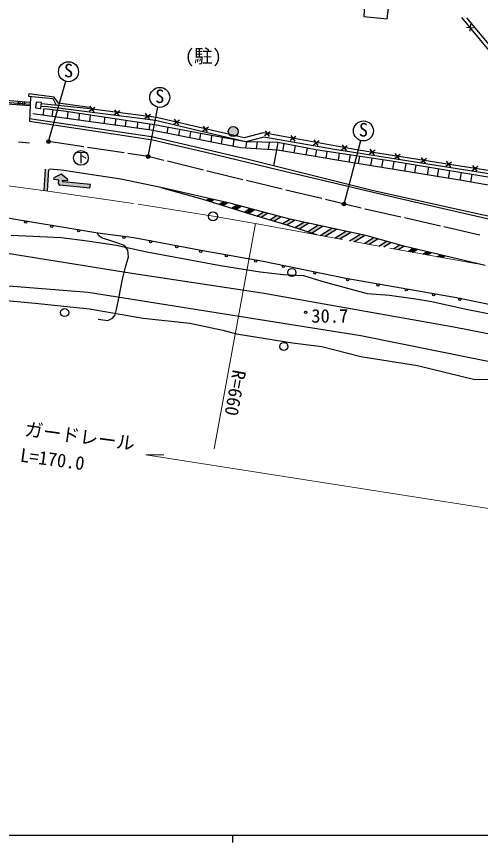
# Model space of a CAD drawing. Units: millimetres at full size, sheet at 1:1000; details may follow other scales. Extents: x 40000 to 680000, y 20000 to 380000.
# Drawn here: x 138828 to 201522, y 204000 to 315756 of the extents above; entities that cross this region are included whole.
import ezdxf
from ezdxf.enums import TextEntityAlignment as Align

# ---------------------------------------------------------------- set-up
doc = ezdxf.new("R2010")
doc.units = ezdxf.units.MM
doc.header["$LTSCALE"] = 1000
doc.linetypes.add('CHAIN', pattern=[18.5, 12, -1.5, 3.5, -1.5])
for name, color, linetype, lineweight in [('M-BGD', 7, 'Continuous', 25), ('M-BGD-EXST', 7, 'Continuous', 25), ('M-BMK', 2, 'CHAIN', 13), ('M-BMK-HTXT', 7, 'Continuous', 13), ('M-BMK-SRVR', 3, 'Continuous', 25), ('M-STR-HTXT', 7, 'Continuous', 13), ('M-STR-STRC', 7, 'Continuous', 25), ('M-TTL-BAND', 7, 'Continuous', 25)]:
    doc.layers.add(name, color=color, linetype=linetype, lineweight=lineweight)
doc.styles.add('ＭＳ ゴシック', font='')
doc.styles.get('ＭＳ ゴシック').set_extended_font_data('MS Gothic')

msp = doc.modelspace()

# ---------------------------------------------------------------- hatches: boundary and pattern name
at = {"layer": 'M-BGD'}
msp.add_hatch(color=256, dxfattribs=at).paths.add_polyline_path([(167833, 299579, 1), (168403, 300807, 0.41421), (167504, 300477, 0.41421)])
at = {"layer": 'M-BGD-EXST'}
for points in [[(142943, 298723, 1), (143382, 298962, 0.41421), (143043, 299062, 0.41421)], [(156411, 296695, 1), (156850, 296935, 0.41421), (156511, 297035, 0.41421)], [(182868, 290266, 1), (183307, 290505, 0.41421), (182968, 290605, 0.41421)]]:
    msp.add_hatch(color=256, dxfattribs=at).paths.add_polyline_path(points)
at = {"layer": 'M-STR-STRC'}
for points in [[(143179, 295056), (142730, 295084), (142548, 292219), (142763, 292191), (142995, 292157)], [(144542, 293669), (143926, 293732, -0.74206), (143890, 293920), (144873, 294439), (145730, 293730, -0.74206), (145656, 293554), (145040, 293617), (145029, 293518, 0.41421), (145119, 293408), (148805, 293028), (148754, 292530), (144670, 292952, -0.41388), (144491, 293171)], [(164868, 291115), (164503, 290888), (165068, 290710), (165489, 290971)], [(166731, 290684), (166200, 290354), (166766, 290176), (167352, 290540)], [(167898, 289820), (168464, 289642), (169163, 290077), (168565, 290235)], [(169595, 289286), (170161, 289108), (170956, 289603), (170358, 289761)], [(172152, 289287), (171309, 288762), (171885, 288590), (172750, 289129)], [(173037, 288247), (173612, 288075), (174544, 288655), (173946, 288813)], [(175750, 288336), (175740, 288338), (174764, 287732), (175340, 287560), (176370, 288201)], [(176458, 287196), (177015, 287012), (178264, 287789), (177633, 287926)], [(178127, 286644), (178684, 286460), (180158, 287377), (179527, 287515)], [(179880, 286144), (180539, 286024), (182052, 286966), (181421, 287103)], [(181856, 285784), (182515, 285664), (183946, 286554), (183315, 286691)], [(183833, 285423), (184491, 285303), (185840, 286142), (185209, 286279)], [(185809, 285063), (186468, 284943), (187634, 285668), (187044, 285831)], [(188813, 285342), (187785, 284702), (188444, 284582), (189403, 285179)], [(190583, 284852), (189762, 284342), (190420, 284221), (191172, 284689)], [(192405, 284396), (191738, 283981), (192397, 283861), (193021, 284250)], [(194255, 283957), (193714, 283621), (194373, 283500), (194871, 283810)], [(196104, 283517), (195691, 283260), (196349, 283140), (196721, 283371)]]:
    msp.add_hatch(color=256, dxfattribs=at).paths.add_polyline_path(points)

# ---------------------------------------------------------------- linework, layer by layer
at = {"layer": 'M-BGD'}
for p, q in [((200584, 314182), (199640, 314271)), ((200157, 314699), (200067, 313754)), ((128821, 305165), (140681, 304153)), ((128761, 304602), (140660, 303698)), ((128791, 304880), (140670, 303909)), ((139044, 303821), (139084, 304289)), ((139297, 303801), (139337, 304268)), ((139624, 303776), (139664, 304240)), ((139891, 303756), (139931, 304217)), ((142468, 302376), (142518, 303266)), ((143628, 302216), (143769, 303117)), ((145745, 302867), (145674, 301936)), ((148656, 302950), (149421, 303512)), ((149320, 302849), (148757, 303613)), ((152027, 302478), (152791, 303041)), ((152690, 302377), (152127, 303142)), ((147312, 302633), (147243, 301720)), ((148764, 302417), (148696, 301521)), ((150716, 302126), (150650, 301252)), ((152202, 301905), (152137, 301048)), ((156154, 301999), (156919, 302561)), ((156818, 301898), (156255, 302662)), ((160090, 301203), (160855, 301766)), ((160754, 301102), (160191, 301867)), ((153589, 301699), (153525, 300858)), ((155180, 301462), (155118, 300639)), ((156790, 301222), (156729, 300418)), ((159196, 299945), (159312, 300765)), ((163985, 300270), (164749, 300832)), ((164649, 300169), (164086, 300933)), ((160759, 299634), (160876, 300463)), ((162258, 299336), (162376, 300173)), ((163598, 299070), (163717, 299914)), ((165118, 298768), (165239, 299629)), ((172359, 299642), (173123, 300205)), ((173022, 299542), (172460, 300306)), ((175822, 299009), (176586, 299571)), ((176485, 298908), (175923, 299672)), ((166540, 298485), (166665, 299377)), ((168123, 298171), (168253, 299095)), ((169888, 298815), (169774, 297935)), ((171328, 298778), (171208, 297847)), ((172982, 298730), (172855, 297746)), ((173595, 295529), (174200, 298689)), ((174959, 298544), (174786, 297555)), ((178941, 298407), (179705, 298969)), ((179604, 298306), (179041, 299070)), ((183425, 297637), (182863, 298401)), ((176486, 298252), (176319, 297299)), ((178100, 297943), (177940, 297028)), ((179347, 297707), (179191, 296819)), ((180777, 297496), (180617, 296581)), ((182762, 297738), (183526, 298301)), ((186531, 297157), (187295, 297720)), ((187194, 297056), (186631, 297820)), ((182445, 297249), (182279, 296303)), ((183901, 297034), (183731, 296062)), ((185180, 296845), (185006, 295853)), ((186827, 296602), (186649, 295583)), ((188340, 296378), (188158, 295336)), ((189820, 296153), (189634, 295094)), ((189915, 296562), (190680, 297124)), ((190579, 296461), (190016, 297225)), ((193446, 296026), (194210, 296589)), ((194109, 295925), (193547, 296690)), ((197499, 295412), (196936, 296176)), ((191425, 295885), (191241, 294830)), ((192777, 295658), (192593, 294608)), ((194483, 295373), (194301, 294328)), ((195847, 295145), (195665, 294105)), ((196836, 295513), (197600, 296076)), ((200396, 294923), (201161, 295486)), ((201060, 294822), (200497, 295587)), ((197357, 294892), (197176, 293857)), ((198904, 294633), (198723, 293603)), ((200338, 294393), (200156, 293353))]:
    msp.add_line(p, q, dxfattribs=at)
for points in [[(185830, 317525), (185763, 315737), (188915, 315449), (189149, 317218)], [(199630, 315571), (206059, 307858), (209899, 303253), (219122, 292461), (218921, 291552), (205764, 293485), (189510, 296205), (179280, 297717), (174158, 298697), (169826, 298817), (164673, 299730), (157482, 301119), (145223, 302944), (142518, 303266)], [(198967, 315616), (218059, 292544), (218072, 292102), (210620, 293240), (201218, 294686), (191582, 296220), (181815, 297776), (172243, 299410), (169816, 298819)], [(148685, 303425), (144479, 304042), (143926, 304849), (140478, 305288), (140452, 304981), (143731, 304679), (144120, 303831)], [(140715, 304889), (140562, 301577), (151917, 299879), (157184, 299071), (164597, 297356), (174292, 295015), (180600, 293504), (187791, 291803), (193194, 290528), (205176, 287806), (212004, 286423), (227839, 283389)], [(169816, 298819), (164607, 300017), (157589, 301701), (150486, 302610), (142996, 303552), (142156, 303603)], [(217599, 292632), (199635, 295364), (185045, 297689), (172161, 300007), (169593, 299343), (157722, 302090), (148309, 303320), (142196, 303953)], [(274179, 275104), (242818, 280810), (239823, 281610), (227717, 283729), (218825, 285388), (208925, 287326), (198654, 289619), (187071, 292148), (170128, 296399), (157071, 299480), (140578, 301933)], [(227717, 283729), (223886, 285212), (221250, 287984), (219108, 289373), (218174, 290201), (198747, 293599), (183447, 296108), (174097, 297670), (169099, 297977), (157014, 300379), (141046, 302571)], [(65792, 293747), (80152, 293151), (94846, 292351), (108103, 291493), (118115, 290619), (130609, 289394), (135929, 288771), (149826, 286502), (154659, 285864), (164014, 284091), (172155, 282641), (183319, 280357), (198293, 277742), (219112, 273465), (235085, 270066), (251605, 266743), (265253, 263944), (277420, 261669), (283835, 260298)], [(560898, 292094), (520384, 279656), (478865, 266099), (463996, 261773), (434635, 255507), (414403, 251838), (395127, 249311), (376894, 248375), (362576, 247208), (343984, 246681), (333733, 246922), (317061, 248433), (296580, 251588), (277929, 254748), (245344, 260589), (226431, 264236), (185361, 272548), (148519, 278411), (124709, 280304), (106787, 280565), (93422, 280664)], [(66048, 289943), (84680, 289109), (103975, 287602), (116272, 286778), (129985, 284932), (154397, 281052), (172044, 278357), (197944, 273787), (225370, 268388), (259858, 261786), (274735, 259034), (292543, 256713), (308363, 254784), (319435, 253553), (336365, 251678), (353732, 251797), (366753, 251614), (390039, 252403), (406814, 254137), (425086, 257129), (451649, 262619)], [(138083, 286183), (144884, 285866), (148376, 285419), (152320, 284814), (156453, 283898), (160104, 283262), (166389, 282071), (171733, 281209), (174902, 280852), (177614, 280707), (180073, 279962), (183075, 279125), (186191, 278292), (189244, 278044), (192734, 277538), (194955, 277175), (199569, 276154), (207421, 274626), (213888, 273351), (217853, 272791), (221395, 271986)], [(149855, 274807), (151176, 274620), (151790, 274957), (152149, 275380), (152354, 276103), (152668, 277627), (153150, 280218), (153553, 281864), (153952, 283218), (153885, 284132), (153402, 284782), (152382, 285124), (151162, 285526), (150398, 285782), (149909, 286140), (149808, 286416)], [(130099, 278023), (141333, 276955), (148693, 276206), (155954, 274942), (162253, 274269), (166717, 273320), (168567, 272829), (176134, 271588), (180090, 271096), (185358, 269740), (193029, 268515), (200775, 266651), (204041, 266670)]]:
    msp.add_lwpolyline(points, dxfattribs=at)
msp.add_lwpolyline([(142123, 303314), (142213, 304101), (141477, 304185), (141387, 303398)], close=True, dxfattribs=at)
for centre, radius in [((168118, 300193), 676), ((140070, 287944), 150), ((143582, 287371), 150), ((147210, 286778), 150), ((153335, 285888), 150), ((156942, 285281), 150), ((160455, 284615), 150), ((163717, 283997), 150), ((167190, 283375), 150), ((171144, 282670), 150), ((174892, 281930), 150), ((176029, 281119), 550), ((179136, 281062), 150), ((183572, 280162), 150), ((187687, 279443), 150), ((191500, 278778), 150), ((195183, 278135), 150), ((198741, 277499), 150), ((145332, 275698), 550), ((177897, 275736), 150), ((174953, 271114), 550)]:
    msp.add_circle(centre, radius, dxfattribs=at)
at = {"layer": 'M-BGD-EXST'}
for p, q in [((143163, 298842), (145485, 306990)), ((156630, 296815), (157928, 303488)), ((183087, 290386), (185360, 298972))]:
    msp.add_line(p, q, dxfattribs=at)
for centre, radius in [((145855, 308288), 1350), ((158186, 304813), 1350), ((185706, 300277), 1350), ((143163, 298842), 250), ((147529, 296627), 1000), ((156630, 296815), 250), ((183087, 290386), 250)]:
    msp.add_circle(centre, radius, dxfattribs=at)
at = {"layer": 'M-BMK'}
msp.add_lwpolyline([(65679, 298452), (79942, 297943), (88822, 297470), (99473, 296778), (112382, 295748), (128179, 294125), (135032, 293203), (142763, 292191), (155269, 290359), (165385, 288726), (171084, 287749), (210377, 280581), (263849, 270805), (289628, 265990)], dxfattribs=at)
at = {"layer": 'M-BMK-SRVR'}
msp.add_circle((165385, 288726), 600, dxfattribs=at)
at = {"layer": 'M-STR-HTXT'}
for p, q in [((165529, 257281), (171099, 287746)), ((156296, 256429), (158750, 256434)), ((156296, 256429), (227755, 245280))]:
    msp.add_line(p, q, dxfattribs=at)
at = {"layer": 'M-STR-STRC'}
for p, q in [((139081, 298821), (140574, 298670)), ((147929, 298125), (143163, 298842)), ((153362, 297307), (148424, 298050)), ((164079, 294969), (159242, 296168)), ((142548, 292219), (142730, 295084)), ((142995, 292157), (143179, 295056)), ((144873, 294439), (143890, 293920)), ((145730, 293730), (144873, 294439)), ((143926, 293732), (144542, 293669)), ((144491, 293171), (144542, 293669)), ((148754, 292530), (144670, 292952)), ((145029, 293518), (145040, 293617)), ((145040, 293617), (145656, 293554)), ((148805, 293028), (145119, 293408)), ((148754, 292530), (148805, 293028)), ((174742, 292396), (169896, 293564)), ((180073, 291112), (175228, 292279)), ((164503, 290888), (164868, 291115)), ((165068, 290710), (165489, 290971)), ((166200, 290354), (166731, 290684)), ((185405, 289827), (180559, 290995)), ((166766, 290176), (167352, 290540)), ((167898, 289820), (168565, 290235)), ((168464, 289642), (169163, 290077)), ((169595, 289286), (170358, 289761)), ((170161, 289108), (170956, 289603)), ((171309, 288762), (172152, 289287)), ((171885, 288590), (172750, 289129)), ((173037, 288247), (173946, 288813)), ((173612, 288075), (174544, 288655)), ((174764, 287732), (175740, 288338)), ((196104, 287393), (191241, 288496)), ((175340, 287560), (176370, 288201)), ((176458, 287196), (177633, 287926)), ((177015, 287012), (178264, 287789)), ((178127, 286644), (179527, 287515)), ((178684, 286460), (180158, 287377)), ((201454, 286179), (196591, 287282)), ((179880, 286144), (181421, 287103)), ((180539, 286024), (182052, 286966)), ((181856, 285784), (183315, 286691)), ((182515, 285664), (183946, 286554)), ((183833, 285423), (185209, 286279)), ((184491, 285303), (185840, 286142)), ((185809, 285063), (187044, 285831)), ((186468, 284943), (187634, 285668)), ((187785, 284702), (188813, 285342)), ((188444, 284582), (189403, 285179)), ((189762, 284342), (190583, 284852)), ((190420, 284221), (191172, 284689)), ((191738, 283981), (192405, 284396)), ((192397, 283861), (193021, 284250)), ((193714, 283621), (194255, 283957)), ((194373, 283500), (194871, 283810)), ((195691, 283260), (196104, 283517)), ((196349, 283140), (196721, 283371))]:
    msp.add_line(p, q, dxfattribs=at)
for points in [[(158756, 296288), (156630, 296815), (153856, 297233)], [(202146, 282082), (191183, 284686), (186209, 286062), (175750, 288336), (167812, 290434), (158331, 292627), (152936, 293729), (144920, 294965), (143268, 295080)], [(169410, 293681), (164621, 294834), (164564, 294848)], [(158331, 292627), (164016, 291041), (170369, 289043), (175502, 287511), (179343, 286242)], [(190753, 288606), (185959, 289694), (185891, 289710)]]:
    msp.add_lwpolyline(points, dxfattribs=at)
for centre, radius, start, end in [((143936, 293832), 100, 117.80191, 264.11184), ((144690, 293151), 200, 174.17619, 264.11184), ((145129, 293508), 100, 174.11184, 264.11184), ((145666, 293653), 100, 264.11184, 50.42177)]:
    msp.add_arc(centre, radius, start, end, dxfattribs=at)
at = {"layer": 'M-TTL-BAND'}
for p, q in [((40000, 205000), (579000, 205000)), ((168000, 205000), (168000, 204000))]:
    msp.add_line(p, q, dxfattribs=at)

# ---------------------------------------------------------------- texts
at = {"layer": 'M-BGD', "style": 'ＭＳ ゴシック'}
msp.add_text('30.7', height=1833, dxfattribs=at).set_placement((178667, 273785), align=Align.BOTTOM_LEFT)
at = {"layer": 'M-BGD-EXST', "style": 'ＭＳ ゴシック'}
for p in [(145200, 306996), (157531, 303521), (185051, 298985)]:
    msp.add_text('S', height=1833, rotation=358.508, dxfattribs=at).set_placement(p, align=Align.BOTTOM_LEFT)
msp.add_text('下', height=1320, dxfattribs=at).set_placement((146676, 295639), align=Align.BOTTOM_LEFT)
at = {"layer": 'M-BMK-HTXT', "style": 'ＭＳ ゴシック'}
msp.add_text('(駐)', height=1833, dxfattribs=at).set_placement((161575, 308939), align=Align.BOTTOM_LEFT)
at = {"layer": 'M-STR-HTXT', "style": 'ＭＳ ゴシック'}
for s, rotation, p in [('R=660', 259.639, (167517, 268155)), ('ガードレール', 352.282, (139749, 258522)), ('L=170.0', 352.282, (139161, 254991))]:
    msp.add_text(s, height=1833, rotation=rotation, dxfattribs=at).set_placement(p, align=Align.BOTTOM_LEFT)

doc.saveas('drawing.dxf')
